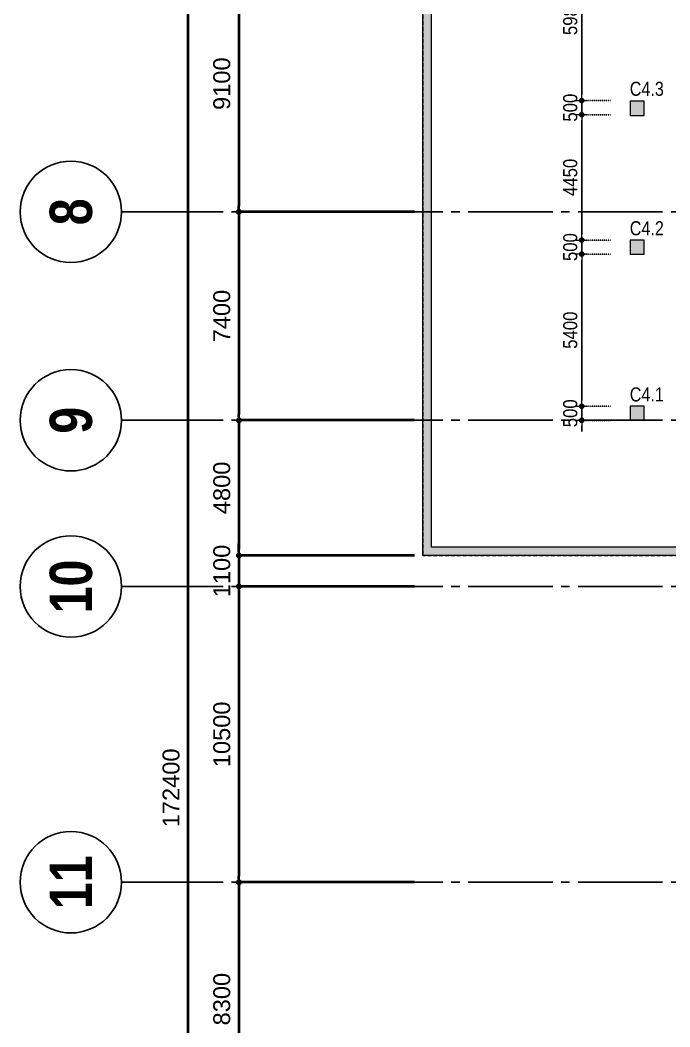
# Model space of a CAD drawing. Header units: millimetres. Extents: x -3973692 to -2843767, y 592734 to 838475.
# Drawn here: x -3773692 to -3750634, y 678696 to 714437 of the extents above; entities that cross this region are included whole.
import ezdxf
from ezdxf.enums import TextEntityAlignment as Align

# ---------------------------------------------------------------- set-up
doc = ezdxf.new("R2010")
doc.units = ezdxf.units.MM
doc.header["$MEASUREMENT"] = 0
doc.header["$PDMODE"] = 3
doc.header["$PDSIZE"] = -20
for name, pattern in [('CHG_XX_Cot_Ham 1$0$MB_Luoi truc$0$HTT Hidden 21', [3, 2, -1]), ('CHG_XX_Luoi truc$0$MB_Luoi truc$0$Center101', [13, 10, -1, 1, -1]), ('DIVIDE2', [15.875, 6.35, -3.175, 0, -3.175, 0, -3.175]), ('HIDDEN5', [2.8375, 1.25, -1.5875])]:
    doc.linetypes.add(name, pattern=pattern)
doc.layers.get('0').update_dxf_attribs({"lineweight": 9})
doc.layers.get('Defpoints').update_dxf_attribs({"color": 10, "lineweight": 0})
for name, color, linetype, lineweight in [("'S_General_Dim_1", 1, 'Continuous', 18), ("'S_General_Divide_3 Intermediate", 3, 'DIVIDE2', 40), ('CHG_XX_Cot_Ham 1$0$Ap0302_PC', 150, 'Continuous', 9), ('CHG_XX_Cot_Ham 1$0$Ap0302_PC @ 1', 150, 'Continuous', 9), ('CHG_XX_Cot_Ham 1$0$Ap0302_PC @ 150 VP1', 150, 'Continuous', 9), ('CHG_XX_Cot_Ham 1$0$Ap0302_PC @ 150 VP2', 150, 'Continuous', 9), ('CHG_XX_Cot_Ham 1$0$Ap0302_PC @ 150 VP3', 150, 'Continuous', 9), ('CHG_XX_Cot_Ham 1$0$Ap0302_PC @ 150 VP4', 150, 'Continuous', 9), ('CHG_XX_Cot_Ham 1$0$Ap0302_PC @ 150 VP5', 150, 'Continuous', 9), ('CHG_XX_Cot_Ham 1$0$Ap0302_PC @ 150 VP6', 150, 'Continuous', 9), ('CHG_XX_Cot_Ham 1$0$Ap0302_PC @ 150 VP7', 150, 'Continuous', 9), ('CHG_XX_Cot_Ham 1$0$Ap0302_PC @ 150 VP8', 150, 'Continuous', 9), ('CHG_XX_Cot_Ham 1$0$Ap0302_PC @ 150 VP9', 150, 'Continuous', 9), ('CHG_XX_Cot_Ham 1$0$Ap0302_PC @ 150 VPModel', 150, 'Continuous', 9), ('CHG_XX_Cot_Ham 1$0$Ap0311_H', 8, 'Continuous', 15), ('CHG_XX_Cot_Ham 1$0$MB_Luoi truc$0$Dim 300', 1, 'Continuous', 5), ('CHG_XX_Cot_Ham 1$0$S_Concrete_Cont_2 Normal', 2, 'Continuous', 13), ('TEXT', 7, 'Continuous', 15)]:
    doc.layers.add(name, color=color, linetype=linetype, lineweight=lineweight)
for name, color, linetype in [('CHG_XX_Cot_Ham 1$0$MB_Cot ham$0$Concrete Line', 6, 'Continuous'), ('CHG_XX_Cot_Ham 1$0$mb_cot tang 1-3$0$Concrete Line', 6, 'Continuous'), ('CHG_XX_Luoi truc$0$Grid', 34, 'Continuous'), ('CHG_XX_Luoi truc$0$Grid Line', 251, 'CHG_XX_Luoi truc$0$MB_Luoi truc$0$Center101')]:
    doc.layers.add(name, color=color, linetype=linetype)
doc.styles.add('arial', font='arial.ttf', dxfattribs={"width": 0.85})
doc.styles.add('CHG_XX_Cot_Ham 1$0$MB_Luoi truc$0$Arial_C', font='arial.ttf')
doc.styles.add('CHG_XX_Luoi truc$0$MB_Luoi truc$0$Grid A-F$0$VNI-HelveCB', font='')
doc.styles.add('TTP-HelCon', font='')
doc.styles.get('CHG_XX_Luoi truc$0$MB_Luoi truc$0$Grid A-F$0$VNI-HelveCB').set_extended_font_data('VNI-Helve-Condense', bold=True)
doc.styles.get('TTP-HelCon').set_extended_font_data('VNI-Helve-Condense')
doc.dimstyles.new('200', dxfattribs={"dimscale": 200, "dimtxt": 2.5, "dimasz": 1, "dimexe": 0, "dimexo": 0, "dimgap": 0.75, "dimtad": 1, "dimdec": 0, "dimrnd": 10, "dimzin": 9, "dimdsep": 46, "dimtxsty": 'arial', "dimblk1": 'DIMDOT', "dimblk2": 'DIMDOT', "dimsah": 1, "dimcen": 2, "dimdle": 3, "dimclre": 8, "dimclrt": 2, "dimadec": 0, "dimazin": 0, "dimtfac": 1, "dimtdec": 0, "dimtix": 1, "dimtmove": 2, "dimatfit": 3, "dimldrblk": 'DIMPIJL', "dimfxl": 1, "dimtvp": 1.8, "dimtolj": 1, "dimtzin": 0, "dimarcsym": 0})
doc.dimstyles.new('CHG_XX_Cot_Ham 1$0$MB_Luoi truc$0$Dim 300 (A1-A2)', dxfattribs={"dimscale": 300, "dimtxt": 2, "dimasz": 0.7, "dimexe": 0, "dimexo": 1, "dimgap": 1, "dimtad": 1, "dimdec": 0, "dimzin": 12, "dimdsep": 46, "dimtxsty": 'CHG_XX_Cot_Ham 1$0$MB_Luoi truc$0$Arial_C', "dimblk": 'CHG_XX_Cot_Ham 1$0$MB_Luoi truc$0$_Dot', "dimcen": 1, "dimclrd": 256, "dimclre": 256, "dimclrt": 3, "dimadec": 0, "dimazin": 0, "dimtfac": 1, "dimtdec": 0, "dimtix": 1, "dimtmove": 2, "dimatfit": 3, "dimldrblk": 'CHG_XX_Cot_Ham 1$0$MB_Luoi truc$0$HTT Arrow 30', "dimfxl": 1, "dimtolj": 1, "dimtzin": 0, "dimarcsym": 0})

# ---------------------------------------------------------------- blocks, each defined once
blk = doc.blocks.new('*U2843')
at = {"layer": 'CHG_XX_Luoi truc$0$Grid', "lineweight": -2}
blk.add_line((0, 441), (0, 438), dxfattribs=at)
blk.add_circle((0, 447), 6, dxfattribs=at)
at = {"layer": 'CHG_XX_Luoi truc$0$Grid Line'}
blk.add_line((0, 0), (0, 438), dxfattribs=at)
at = {"layer": 'CHG_XX_Luoi truc$0$Grid', "lineweight": -2, "style": 'CHG_XX_Luoi truc$0$MB_Luoi truc$0$Grid A-F$0$VNI-HelveCB'}
for tag, p in [('GRIDSUB', (0, 447)), ('GRID', (0, -9))]:
    blk.add_attdef(tag, text='', height=5, dxfattribs=at).set_placement(p, align=Align.MIDDLE)
blk = doc.blocks.new('CHG_XX_Luoi truc')
at = {"layer": 'CHG_XX_Luoi truc$0$Grid'}
ref = blk.add_blockref('*U2843', (110703, 97650), dxfattribs=dict(at, xscale=300.0000000000013, yscale=300.0000000000013, zscale=300.0000000000013, rotation=90))
ref.add_attrib('GRIDSUB', '8', dxfattribs={"lineweight": -2, "height": 1500, "rotation": 90, "style": 'CHG_XX_Luoi truc$0$MB_Luoi truc$0$Grid A-F$0$VNI-HelveCB'}).set_placement((-23397, 97650), align=Align.MIDDLE)
ref = blk.add_blockref('*U2843', (110703, 90250), dxfattribs=dict(at, xscale=300.0000000000013, yscale=300.0000000000013, zscale=300.0000000000013, rotation=90))
ref.add_attrib('GRIDSUB', '9', dxfattribs={"lineweight": -2, "height": 1500, "rotation": 90, "style": 'CHG_XX_Luoi truc$0$MB_Luoi truc$0$Grid A-F$0$VNI-HelveCB'}).set_placement((-23397, 90250), align=Align.MIDDLE)
ref = blk.add_blockref('*U2843', (110703, 84350), dxfattribs=dict(at, xscale=300.0000000000013, yscale=300.0000000000013, zscale=300.0000000000013, rotation=90))
ref.add_attrib('GRIDSUB', '10', dxfattribs={"lineweight": -2, "height": 1500, "rotation": 90, "style": 'CHG_XX_Luoi truc$0$MB_Luoi truc$0$Grid A-F$0$VNI-HelveCB'}).set_placement((-23397, 84350), align=Align.MIDDLE)
ref = blk.add_blockref('*U2843', (110703, 73850), dxfattribs=dict(at, xscale=300.0000000000013, yscale=300.0000000000013, zscale=300.0000000000013, rotation=90))
ref.add_attrib('GRIDSUB', '11', dxfattribs={"lineweight": -2, "height": 1500, "rotation": 90, "style": 'CHG_XX_Luoi truc$0$MB_Luoi truc$0$Grid A-F$0$VNI-HelveCB'}).set_placement((-23397, 73850), align=Align.MIDDLE)
blk = doc.blocks.new('CHG_XX_Cot_Ham 1$0$MB_Luoi truc$0$_Dot')
at = {"color": 0, "linetype": 'ByBlock', "lineweight": -2}
blk.add_line((-0.5, 0), (-1, 0), dxfattribs=at)
at = {"color": 0, "linetype": 'ByBlock', "const_width": 0.5}
blk.add_lwpolyline([(-0.25, 0, 1), (0.25, 0, 1)], format="xyb", close=True, dxfattribs=at)
blk = doc.blocks.new('*D2892')
at = {"layer": 'CHG_XX_Cot_Ham 1$0$MB_Luoi truc$0$Dim 300', "lineweight": -2, "transparency": 16777216}
for p, q in [((-11200, 106750), (-17432, 106750)), ((-17432, 106540), (-17432, 97860)), ((-11200, 97650), (-17432, 97650))]:
    blk.add_line(p, q, dxfattribs=at)
at = {"layer": 'Defpoints', "color": 0, "transparency": 16777216}
for p in [(-10900, 106750), (-17432, 97650), (-10900, 97650)]:
    blk.add_point(p, dxfattribs=at)
at = {"layer": 'CHG_XX_Cot_Ham 1$0$MB_Luoi truc$0$Dim 300', "lineweight": -2, "transparency": 16777216, "xscale": 210, "yscale": 210, "zscale": 210}
for p, rotation in [((-17432, 106750), 90), ((-17432, 97650), 270)]:
    blk.add_blockref('CHG_XX_Cot_Ham 1$0$MB_Luoi truc$0$_Dot', p, dxfattribs=dict(at, rotation=rotation))
at = {"layer": 'CHG_XX_Cot_Ham 1$0$MB_Luoi truc$0$Dim 300', "color": 3, "transparency": 16777216, "insert": (-18039, 102200), "char_height": 600, "attachment_point": 5, "rotation": 90, "style": 'CHG_XX_Cot_Ham 1$0$MB_Luoi truc$0$Arial_C'}
blk.add_mtext('\\A1;9100', dxfattribs=at)
blk = doc.blocks.new('CHG_XX_Cot_Ham 1$0$MB_Luoi truc$0$HTT Arrow 30')
blk.add_hatch(color=256).paths.add_polyline_path([(-2.5, 0.375), (-2.5, -0.375), (0, 0)])
at = {"color": 0, "linetype": 'ByBlock', "lineweight": -2}
for p, q in [((0, 0), (-2.5, 0.375)), ((-2.5, -0.375), (-2.5, 0.375)), ((0, 0), (-2.5, -0.375))]:
    blk.add_line(p, q, dxfattribs=at)
blk = doc.blocks.new('*D2893')
at = {"layer": 'CHG_XX_Cot_Ham 1$0$MB_Luoi truc$0$Dim 300', "lineweight": -2, "transparency": 16777216}
for p, q in [((-11200, 97650), (-17432, 97650)), ((-17432, 97440), (-17432, 90460)), ((-11200, 90250), (-17432, 90250))]:
    blk.add_line(p, q, dxfattribs=at)
at = {"layer": 'Defpoints', "color": 0, "transparency": 16777216}
for p in [(-10900, 97650), (-17432, 90250), (-10900, 90250)]:
    blk.add_point(p, dxfattribs=at)
at = {"layer": 'CHG_XX_Cot_Ham 1$0$MB_Luoi truc$0$Dim 300', "lineweight": -2, "transparency": 16777216, "xscale": 210, "yscale": 210, "zscale": 210}
for p, rotation in [((-17432, 97650), 90), ((-17432, 90250), 270)]:
    blk.add_blockref('CHG_XX_Cot_Ham 1$0$MB_Luoi truc$0$_Dot', p, dxfattribs=dict(at, rotation=rotation))
at = {"layer": 'CHG_XX_Cot_Ham 1$0$MB_Luoi truc$0$Dim 300', "color": 3, "transparency": 16777216, "insert": (-18039, 93950), "char_height": 600, "attachment_point": 5, "rotation": 90, "style": 'CHG_XX_Cot_Ham 1$0$MB_Luoi truc$0$Arial_C'}
blk.add_mtext('\\A1;7400', dxfattribs=at)
blk = doc.blocks.new('*D2894')
at = {"layer": 'CHG_XX_Cot_Ham 1$0$MB_Luoi truc$0$Dim 300', "lineweight": -2, "transparency": 16777216}
for p, q in [((-11200, 90250), (-17432, 90250)), ((-17432, 90040), (-17432, 85660)), ((-11200, 85450), (-17432, 85450))]:
    blk.add_line(p, q, dxfattribs=at)
at = {"layer": 'Defpoints', "color": 0, "transparency": 16777216}
for p in [(-10900, 90250), (-17432, 85450), (-10900, 85450)]:
    blk.add_point(p, dxfattribs=at)
at = {"layer": 'CHG_XX_Cot_Ham 1$0$MB_Luoi truc$0$Dim 300', "lineweight": -2, "transparency": 16777216, "xscale": 210, "yscale": 210, "zscale": 210}
for p, rotation in [((-17432, 90250), 90), ((-17432, 85450), 270)]:
    blk.add_blockref('CHG_XX_Cot_Ham 1$0$MB_Luoi truc$0$_Dot', p, dxfattribs=dict(at, rotation=rotation))
at = {"layer": 'CHG_XX_Cot_Ham 1$0$MB_Luoi truc$0$Dim 300', "color": 3, "transparency": 16777216, "insert": (-18039, 87850), "char_height": 600, "attachment_point": 5, "rotation": 90, "style": 'CHG_XX_Cot_Ham 1$0$MB_Luoi truc$0$Arial_C'}
blk.add_mtext('\\A1;4800', dxfattribs=at)
blk = doc.blocks.new('*D2895')
at = {"layer": 'CHG_XX_Cot_Ham 1$0$MB_Luoi truc$0$Dim 300', "lineweight": -2, "transparency": 16777216}
for p, q in [((-17432, 85660), (-17432, 85870)), ((-11200, 85450), (-17432, 85450)), ((-17432, 85450), (-17432, 84350)), ((-11416, 84350), (-17432, 84350)), ((-17432, 84140), (-17432, 83930))]:
    blk.add_line(p, q, dxfattribs=at)
at = {"layer": 'Defpoints', "color": 0, "transparency": 16777216}
for p in [(-10900, 85450), (-17432, 84350), (-11116, 84350)]:
    blk.add_point(p, dxfattribs=at)
at = {"layer": 'CHG_XX_Cot_Ham 1$0$MB_Luoi truc$0$Dim 300', "lineweight": -2, "transparency": 16777216, "xscale": 210, "yscale": 210, "zscale": 210}
for p, rotation in [((-17432, 85450), 270), ((-17432, 84350), 90)]:
    blk.add_blockref('CHG_XX_Cot_Ham 1$0$MB_Luoi truc$0$_Dot', p, dxfattribs=dict(at, rotation=rotation))
at = {"layer": 'CHG_XX_Cot_Ham 1$0$MB_Luoi truc$0$Dim 300', "color": 3, "transparency": 16777216, "insert": (-18039, 84900), "char_height": 600, "attachment_point": 5, "rotation": 90, "style": 'CHG_XX_Cot_Ham 1$0$MB_Luoi truc$0$Arial_C'}
blk.add_mtext('\\A1;1100', dxfattribs=at)
blk = doc.blocks.new('*D2896')
at = {"layer": 'CHG_XX_Cot_Ham 1$0$MB_Luoi truc$0$Dim 300', "lineweight": -2, "transparency": 16777216}
for p, q in [((-11200, 84350), (-17432, 84350)), ((-17432, 84140), (-17432, 74060)), ((-11200, 73850), (-17432, 73850))]:
    blk.add_line(p, q, dxfattribs=at)
at = {"layer": 'Defpoints', "color": 0, "transparency": 16777216}
for p in [(-10900, 84350), (-17432, 73850), (-10900, 73850)]:
    blk.add_point(p, dxfattribs=at)
at = {"layer": 'CHG_XX_Cot_Ham 1$0$MB_Luoi truc$0$Dim 300', "lineweight": -2, "transparency": 16777216, "xscale": 210, "yscale": 210, "zscale": 210}
for p, rotation in [((-17432, 84350), 90), ((-17432, 73850), 270)]:
    blk.add_blockref('CHG_XX_Cot_Ham 1$0$MB_Luoi truc$0$_Dot', p, dxfattribs=dict(at, rotation=rotation))
at = {"layer": 'CHG_XX_Cot_Ham 1$0$MB_Luoi truc$0$Dim 300', "color": 3, "transparency": 16777216, "insert": (-18039, 79100), "char_height": 600, "attachment_point": 5, "rotation": 90, "style": 'CHG_XX_Cot_Ham 1$0$MB_Luoi truc$0$Arial_C'}
blk.add_mtext('\\A1;10500', dxfattribs=at)
blk = doc.blocks.new('*D2897')
at = {"layer": 'CHG_XX_Cot_Ham 1$0$MB_Luoi truc$0$Dim 300', "lineweight": -2, "transparency": 16777216}
for p, q in [((-11200, 73850), (-17432, 73850)), ((-17432, 73640), (-17432, 65760)), ((-11200, 65550), (-17432, 65550))]:
    blk.add_line(p, q, dxfattribs=at)
at = {"layer": 'Defpoints', "color": 0, "transparency": 16777216}
for p in [(-10900, 73850), (-17432, 65550), (-10900, 65550)]:
    blk.add_point(p, dxfattribs=at)
at = {"layer": 'CHG_XX_Cot_Ham 1$0$MB_Luoi truc$0$Dim 300', "lineweight": -2, "transparency": 16777216, "xscale": 210, "yscale": 210, "zscale": 210}
for p, rotation in [((-17432, 73850), 90), ((-17432, 65550), 270)]:
    blk.add_blockref('CHG_XX_Cot_Ham 1$0$MB_Luoi truc$0$_Dot', p, dxfattribs=dict(at, rotation=rotation))
at = {"layer": 'CHG_XX_Cot_Ham 1$0$MB_Luoi truc$0$Dim 300', "color": 3, "transparency": 16777216, "insert": (-18039, 69700), "char_height": 600, "attachment_point": 5, "rotation": 90, "style": 'CHG_XX_Cot_Ham 1$0$MB_Luoi truc$0$Arial_C'}
blk.add_mtext('\\A1;8300', dxfattribs=at)
blk = doc.blocks.new('*D2905')
at = {"layer": 'CHG_XX_Cot_Ham 1$0$MB_Luoi truc$0$Dim 300', "lineweight": -2, "transparency": 16777216}
for p, q in [((-11200, 163400), (-19232, 163400)), ((-19232, -8790), (-19232, 163190)), ((-11200, -9000), (-19232, -9000))]:
    blk.add_line(p, q, dxfattribs=at)
at = {"layer": 'Defpoints', "color": 0, "transparency": 16777216}
for p in [(-19232, 163400), (-10900, 163400), (-10900, -9000)]:
    blk.add_point(p, dxfattribs=at)
at = {"layer": 'CHG_XX_Cot_Ham 1$0$MB_Luoi truc$0$Dim 300', "lineweight": -2, "transparency": 16777216, "xscale": 210, "yscale": 210, "zscale": 210}
for p, rotation in [((-19232, 163400), 90), ((-19232, -9000), 270)]:
    blk.add_blockref('CHG_XX_Cot_Ham 1$0$MB_Luoi truc$0$_Dot', p, dxfattribs=dict(at, rotation=rotation))
at = {"layer": 'CHG_XX_Cot_Ham 1$0$MB_Luoi truc$0$Dim 300', "color": 3, "transparency": 16777216, "insert": (-19839, 77200), "char_height": 600, "attachment_point": 5, "rotation": 90, "style": 'CHG_XX_Cot_Ham 1$0$MB_Luoi truc$0$Arial_C'}
blk.add_mtext('\\A1;172400', dxfattribs=at)
blk = doc.blocks.new('*U3243')
at = {"layer": 'CHG_XX_Cot_Ham 1$0$Ap0302_PC @ 1'}
h = blk.add_hatch(color=3, dxfattribs=at)
h.dxf.hatch_style = 1
h.paths.add_polyline_path([(-250, -250), (-250, 250), (250, 250), (250, -250)])
at = {"layer": 'CHG_XX_Cot_Ham 1$0$Ap0302_PC @ 150 VP1'}
h = blk.add_hatch(color=3, dxfattribs=at)
h.dxf.hatch_style = 1
h.paths.add_polyline_path([(-250, -250), (-250, 250), (250, 250), (250, -250)])
at = {"layer": 'CHG_XX_Cot_Ham 1$0$Ap0302_PC @ 150 VP2'}
h = blk.add_hatch(color=3, dxfattribs=at)
h.dxf.hatch_style = 1
h.paths.add_polyline_path([(-250, -250), (-250, 250), (250, 250), (250, -250)])
at = {"layer": 'CHG_XX_Cot_Ham 1$0$Ap0302_PC @ 150 VP3'}
h = blk.add_hatch(color=3, dxfattribs=at)
h.dxf.hatch_style = 1
h.paths.add_polyline_path([(-250, -250), (-250, 250), (250, 250), (250, -250)])
at = {"layer": 'CHG_XX_Cot_Ham 1$0$Ap0302_PC @ 150 VP4'}
h = blk.add_hatch(color=3, dxfattribs=at)
h.dxf.hatch_style = 1
h.paths.add_polyline_path([(-250, -250), (-250, 250), (250, 250), (250, -250)])
at = {"layer": 'CHG_XX_Cot_Ham 1$0$Ap0302_PC @ 150 VP5'}
h = blk.add_hatch(color=3, dxfattribs=at)
h.dxf.hatch_style = 1
h.paths.add_polyline_path([(-250, -250), (-250, 250), (250, 250), (250, -250)])
at = {"layer": 'CHG_XX_Cot_Ham 1$0$Ap0302_PC @ 150 VP6'}
h = blk.add_hatch(color=3, dxfattribs=at)
h.dxf.hatch_style = 1
h.paths.add_polyline_path([(-250, -250), (-250, 250), (250, 250), (250, -250)])
at = {"layer": 'CHG_XX_Cot_Ham 1$0$Ap0302_PC @ 150 VP7'}
h = blk.add_hatch(color=3, dxfattribs=at)
h.dxf.hatch_style = 1
h.paths.add_polyline_path([(-250, -250), (-250, 250), (250, 250), (250, -250)])
at = {"layer": 'CHG_XX_Cot_Ham 1$0$Ap0302_PC @ 150 VP8'}
h = blk.add_hatch(color=3, dxfattribs=at)
h.dxf.hatch_style = 1
h.paths.add_polyline_path([(-250, -250), (-250, 250), (250, 250), (250, -250)])
at = {"layer": 'CHG_XX_Cot_Ham 1$0$Ap0302_PC @ 150 VP9'}
h = blk.add_hatch(color=3, dxfattribs=at)
h.dxf.hatch_style = 1
h.paths.add_polyline_path([(-250, -250), (-250, 250), (250, 250), (250, -250)])
at = {"layer": 'CHG_XX_Cot_Ham 1$0$Ap0302_PC @ 150 VPModel'}
h = blk.add_hatch(color=3, dxfattribs=at)
h.dxf.hatch_style = 1
h.paths.add_polyline_path([(-250, -250), (-250, 250), (250, 250), (250, -250)])
blk = doc.blocks.new('CHG_XX_Cot_Ham 1$0$500x500')
at = {"layer": 'CHG_XX_Cot_Ham 1$0$Ap0302_PC'}
blk.add_lwpolyline([(250, -250), (250, 250), (-250, 250), (-250, -250)], close=True, dxfattribs=at)
blk.add_blockref('*U3243', (0, 0), dxfattribs=at)
blk = doc.blocks.new('PODIUM')
at = {"layer": 'TEXT', "color": 6, "style": 'TTP-HelCon'}
for s, p in [('C4.3', (-81008, 35623)), ('C4.2', (-81008, 30673)), ('C4.1', (-81008, 24773))]:
    blk.add_text(s, height=500, dxfattribs=at).set_placement(p)
blk = doc.blocks.new('DIMDOT')
for p, q in [((1, 0), (-1, 0)), ((0, -1), (0, 1))]:
    blk.add_line(p, q)
at = {"const_width": 0.5}
blk.add_lwpolyline([(-0.25, 0, 1), (0.25, 0, 1)], format="xyb", close=True, dxfattribs=at)
blk = doc.blocks.new('*D2735')
at = {"layer": "'S_General_Dim_1", "color": 8, "linetype": 'HIDDEN5', "lineweight": -2, "transparency": 16777216}
for p, q in [((-3752738, 717554), (-3753762, 717554)), ((-3752740, 711579), (-3753762, 711579))]:
    blk.add_line(p, q, dxfattribs=at)
at = {"layer": "'S_General_Dim_1", "color": 0, "lineweight": -2, "transparency": 16777216}
blk.add_line((-3753762, 717354), (-3753762, 711779), dxfattribs=at)
at = {"layer": 'Defpoints', "color": 0, "transparency": 16777216}
for p in [(-3752738, 717554), (-3753762, 711579), (-3752740, 711579)]:
    blk.add_point(p, dxfattribs=at)
at = {"layer": "'S_General_Dim_1", "color": 0, "lineweight": -2, "transparency": 16777216, "xscale": 200, "yscale": 200, "zscale": 200}
for p, rotation in [((-3753762, 717554), 90), ((-3753762, 711579), 270)]:
    blk.add_blockref('DIMDOT', p, dxfattribs=dict(at, rotation=rotation))
at = {"layer": "'S_General_Dim_1", "color": 2, "transparency": 16777216, "insert": (-3754167, 714566), "char_height": 500, "attachment_point": 5, "rotation": 90, "style": 'arial'}
blk.add_mtext('\\A1;5980', dxfattribs=at)
blk = doc.blocks.new('DIMPIJL')
at = {"linetype": 'ByBlock'}
blk.add_solid([(-2.5, 0.42), (-2.5, -0.42), (0, 0)], dxfattribs=at)
blk = doc.blocks.new('*D2736')
at = {"layer": "'S_General_Dim_1", "color": 0, "lineweight": -2, "transparency": 16777216}
for p, q in [((-3753762, 711779), (-3753762, 711979)), ((-3753762, 711579), (-3753762, 711079)), ((-3753762, 710879), (-3753762, 710679))]:
    blk.add_line(p, q, dxfattribs=at)
at = {"layer": "'S_General_Dim_1", "color": 8, "linetype": 'HIDDEN5', "lineweight": -2, "transparency": 16777216}
for p, q in [((-3752740, 711579), (-3753762, 711579)), ((-3752740, 711079), (-3753762, 711079))]:
    blk.add_line(p, q, dxfattribs=at)
at = {"layer": 'Defpoints', "color": 0, "transparency": 16777216}
for p in [(-3752740, 711579), (-3753762, 711079), (-3752740, 711079)]:
    blk.add_point(p, dxfattribs=at)
at = {"layer": "'S_General_Dim_1", "color": 0, "lineweight": -2, "transparency": 16777216, "xscale": 200, "yscale": 200, "zscale": 200}
for p, rotation in [((-3753762, 711579), 270), ((-3753762, 711079), 90)]:
    blk.add_blockref('DIMDOT', p, dxfattribs=dict(at, rotation=rotation))
at = {"layer": "'S_General_Dim_1", "color": 2, "transparency": 16777216, "insert": (-3754167, 711329), "char_height": 500, "attachment_point": 5, "rotation": 90, "style": 'arial'}
blk.add_mtext('\\A1;500', dxfattribs=at)
blk = doc.blocks.new('*D2737')
at = {"layer": "'S_General_Dim_1", "color": 8, "linetype": 'HIDDEN5', "lineweight": -2, "transparency": 16777216}
for p, q in [((-3752740, 711079), (-3753762, 711079)), ((-3752740, 706629), (-3753762, 706629))]:
    blk.add_line(p, q, dxfattribs=at)
at = {"layer": "'S_General_Dim_1", "color": 0, "lineweight": -2, "transparency": 16777216}
blk.add_line((-3753762, 710879), (-3753762, 706829), dxfattribs=at)
at = {"layer": 'Defpoints', "color": 0, "transparency": 16777216}
for p in [(-3752740, 711079), (-3753762, 706629), (-3752740, 706629)]:
    blk.add_point(p, dxfattribs=at)
at = {"layer": "'S_General_Dim_1", "color": 0, "lineweight": -2, "transparency": 16777216, "xscale": 200, "yscale": 200, "zscale": 200}
for p, rotation in [((-3753762, 711079), 90), ((-3753762, 706629), 270)]:
    blk.add_blockref('DIMDOT', p, dxfattribs=dict(at, rotation=rotation))
at = {"layer": "'S_General_Dim_1", "color": 2, "transparency": 16777216, "insert": (-3754167, 708854), "char_height": 500, "attachment_point": 5, "rotation": 90, "style": 'arial'}
blk.add_mtext('\\A1;4450', dxfattribs=at)
blk = doc.blocks.new('*D2738')
at = {"layer": "'S_General_Dim_1", "color": 0, "lineweight": -2, "transparency": 16777216}
for p, q in [((-3753762, 706829), (-3753762, 707029)), ((-3753762, 706629), (-3753762, 706129)), ((-3753762, 705929), (-3753762, 705729))]:
    blk.add_line(p, q, dxfattribs=at)
at = {"layer": "'S_General_Dim_1", "color": 8, "linetype": 'HIDDEN5', "lineweight": -2, "transparency": 16777216}
for p, q in [((-3752740, 706629), (-3753762, 706629)), ((-3752740, 706129), (-3753762, 706129))]:
    blk.add_line(p, q, dxfattribs=at)
at = {"layer": 'Defpoints', "color": 0, "transparency": 16777216}
for p in [(-3752740, 706629), (-3753762, 706129), (-3752740, 706129)]:
    blk.add_point(p, dxfattribs=at)
at = {"layer": "'S_General_Dim_1", "color": 0, "lineweight": -2, "transparency": 16777216, "xscale": 200, "yscale": 200, "zscale": 200}
for p, rotation in [((-3753762, 706629), 270), ((-3753762, 706129), 90)]:
    blk.add_blockref('DIMDOT', p, dxfattribs=dict(at, rotation=rotation))
at = {"layer": "'S_General_Dim_1", "color": 2, "transparency": 16777216, "insert": (-3754167, 706379), "char_height": 500, "attachment_point": 5, "rotation": 90, "style": 'arial'}
blk.add_mtext('\\A1;500', dxfattribs=at)
blk = doc.blocks.new('*D2739')
at = {"layer": "'S_General_Dim_1", "color": 8, "linetype": 'HIDDEN5', "lineweight": -2, "transparency": 16777216}
for p, q in [((-3752740, 706129), (-3753762, 706129)), ((-3752740, 700729), (-3753762, 700729))]:
    blk.add_line(p, q, dxfattribs=at)
at = {"layer": "'S_General_Dim_1", "color": 0, "lineweight": -2, "transparency": 16777216}
blk.add_line((-3753762, 705929), (-3753762, 700929), dxfattribs=at)
at = {"layer": 'Defpoints', "color": 0, "transparency": 16777216}
for p in [(-3752740, 706129), (-3753762, 700729), (-3752740, 700729)]:
    blk.add_point(p, dxfattribs=at)
at = {"layer": "'S_General_Dim_1", "color": 0, "lineweight": -2, "transparency": 16777216, "xscale": 200, "yscale": 200, "zscale": 200}
for p, rotation in [((-3753762, 706129), 90), ((-3753762, 700729), 270)]:
    blk.add_blockref('DIMDOT', p, dxfattribs=dict(at, rotation=rotation))
at = {"layer": "'S_General_Dim_1", "color": 2, "transparency": 16777216, "insert": (-3754167, 703429), "char_height": 500, "attachment_point": 5, "rotation": 90, "style": 'arial'}
blk.add_mtext('\\A1;5400', dxfattribs=at)
blk = doc.blocks.new('*D2740')
at = {"layer": "'S_General_Dim_1", "color": 0, "lineweight": -2, "transparency": 16777216}
for p, q in [((-3753762, 700929), (-3753762, 701129)), ((-3753762, 700729), (-3753762, 700229)), ((-3753762, 700029), (-3753762, 699829))]:
    blk.add_line(p, q, dxfattribs=at)
at = {"layer": "'S_General_Dim_1", "color": 8, "linetype": 'HIDDEN5', "lineweight": -2, "transparency": 16777216}
for p, q in [((-3752740, 700729), (-3753762, 700729)), ((-3752740, 700229), (-3753762, 700229))]:
    blk.add_line(p, q, dxfattribs=at)
at = {"layer": 'Defpoints', "color": 0, "transparency": 16777216}
for p in [(-3752740, 700729), (-3753762, 700229), (-3752740, 700229)]:
    blk.add_point(p, dxfattribs=at)
at = {"layer": "'S_General_Dim_1", "color": 0, "lineweight": -2, "transparency": 16777216, "xscale": 200, "yscale": 200, "zscale": 200}
for p, rotation in [((-3753762, 700729), 270), ((-3753762, 700229), 90)]:
    blk.add_blockref('DIMDOT', p, dxfattribs=dict(at, rotation=rotation))
at = {"layer": "'S_General_Dim_1", "color": 2, "transparency": 16777216, "insert": (-3754167, 700479), "char_height": 500, "attachment_point": 5, "rotation": 90, "style": 'arial'}
blk.add_mtext('\\A1;500', dxfattribs=at)
blk = doc.blocks.new('CHG_XX_Cot_Ham 1')
at = {"layer": 'CHG_XX_Cot_Ham 1$0$Ap0311_H'}
h = blk.add_hatch(color=256, dxfattribs=at)
h.dxf.hatch_style = 1
h.paths.add_polyline_path([(99639.2, 163400), (-10900, 163400), (-10900, 85450), (-300, 85450), (-300, 84050), (32350, 84050), (32350, -9000), (103575.5, -9000), (106050, -6022), (106050, 158254.3)])
h.paths.add_polyline_path([(99533.7, 163100), (105750, 158110.4), (105750, 90450), (105650, 90450), (105650, 90450), (105750, 90450), (105750, 13850), (105750, 13825.9), (105750, -5913.6), (103434.7, -8700), (93600, -8700), (32650, -8700), (32650, 84350), (0, 84350), (0, 85750), (-10600, 85750), (-10600, 163100), (93600, 163100)], flags=16)
at = {"layer": 'CHG_XX_Cot_Ham 1$0$Ap0302_PC'}
blk.add_lwpolyline([(32350, 84050), (-300, 84050), (-300, 85450), (-10900, 85450), (-10900, 163400), (99639.2, 163400), (106050, 158254.3), (106050, -6022), (103575.5, -9000), (32350, -9000)], close=True, dxfattribs=at)
blk.add_lwpolyline([(105750, 90444), (105750, -5913.6), (103434.7, -8700), (32650, -8700), (32650, 84350), (0, 84350), (0, 85750), (-10600, 85750), (-10600, 163100), (99533.7, 163100), (105750, 158110.4), (105750, 127475.9)], dxfattribs=at)
at = {"layer": 'CHG_XX_Cot_Ham 1$0$MB_Cot ham$0$Concrete Line', "linetype": 'CHG_XX_Cot_Ham 1$0$MB_Luoi truc$0$HTT Hidden 21'}
blk.add_lwpolyline([(99639.2, 163400), (106050, 158254.3), (106050, -6022), (103575.5, -9000), (32350, -9000), (32350, 84050), (-300, 84050), (-300, 85450), (-10900, 85450), (-10900, 163400)], close=True, dxfattribs=at)
at = {"layer": 'CHG_XX_Cot_Ham 1$0$mb_cot tang 1-3$0$Concrete Line'}
blk.add_blockref('CHG_XX_Luoi truc', (0, 0), dxfattribs=at)
at = {"layer": 'CHG_XX_Cot_Ham 1$0$S_Concrete_Cont_2 Normal'}
for p in [(-3300, 101325), (-3300, 96397.9), (-3300, 90500)]:
    blk.add_blockref('CHG_XX_Cot_Ham 1$0$500x500', p, dxfattribs=at)
at = {"layer": 'CHG_XX_Cot_Ham 1$0$MB_Luoi truc$0$Dim 300'}
for base, p1, p2, picture, middle in [((-19232.2, 163400), (-10900, -9000), (-10900, 163400), '*D2905', (-19838.5, 77200)), ((-17432.2, 97650), (-10900, 106750), (-10900, 97650), '*D2892', (-18038.5, 102200)), ((-17432.2, 90250), (-10900, 97650), (-10900, 90250), '*D2893', (-18038.5, 93950)), ((-17432.2, 85450), (-10900, 90250), (-10900, 85450), '*D2894', (-18038.5, 87850)), ((-17432.2, 84350), (-10900, 85450), (-11116.3, 84350), '*D2895', (-18038.5, 84900)), ((-17432.2, 73850), (-10900, 84350), (-10900, 73850), '*D2896', (-18038.5, 79100)), ((-17432.2, 65550), (-10900, 73850), (-10900, 65550), '*D2897', (-18038.7, 69700))]:
    dim = blk.add_linear_dim(base=base, p1=p1, p2=p2, angle=90, dimstyle='CHG_XX_Cot_Ham 1$0$MB_Luoi truc$0$Dim 300 (A1-A2)', dxfattribs=at)
    dim.commit()
    dim.dimension.update_dxf_attribs({"geometry": picture, "text_midpoint": middle})

msp = doc.modelspace()

# ---------------------------------------------------------------- block references
at = {"layer": "'S_General_Divide_3 Intermediate"}
msp.add_blockref('CHG_XX_Cot_Ham 1', (-3748495.2, 609981), dxfattribs=at)
at = {"layer": 'TEXT'}
msp.add_blockref('PODIUM', (-3671048.8, 676125.7), dxfattribs=at)

# ---------------------------------------------------------------- dimensions: what is measured, and where the dimension line sits
at = {"layer": "'S_General_Dim_1"}
for base, p1, p2, picture, middle in [((-3753761.6, 711578.9), (-3752738.1, 717553.9), (-3752739.7, 711578.9), '*D2735', (-3754166.9, 714566.4)), ((-3753761.6, 711078.9), (-3752739.7, 711578.9), (-3752739.7, 711078.9), '*D2736', (-3754166.9, 711328.9)), ((-3753761.6, 706628.9), (-3752739.7, 711078.9), (-3752739.7, 706628.9), '*D2737', (-3754166.9, 708853.9)), ((-3753761.6, 706128.9), (-3752739.7, 706628.9), (-3752739.7, 706128.9), '*D2738', (-3754166.9, 706378.9)), ((-3753761.6, 700728.9), (-3752739.7, 706128.9), (-3752739.7, 700728.9), '*D2739', (-3754166.9, 703428.9)), ((-3753761.6, 700228.9), (-3752739.7, 700728.9), (-3752739.7, 700228.9), '*D2740', (-3754166.9, 700478.9))]:
    dim = msp.add_linear_dim(base=base, p1=p1, p2=p2, angle=90, dimstyle='200', dxfattribs=at)
    dim.commit()
    dim.dimension.update_dxf_attribs({"geometry": picture, "text_midpoint": middle})

doc.saveas('drawing.dxf')
